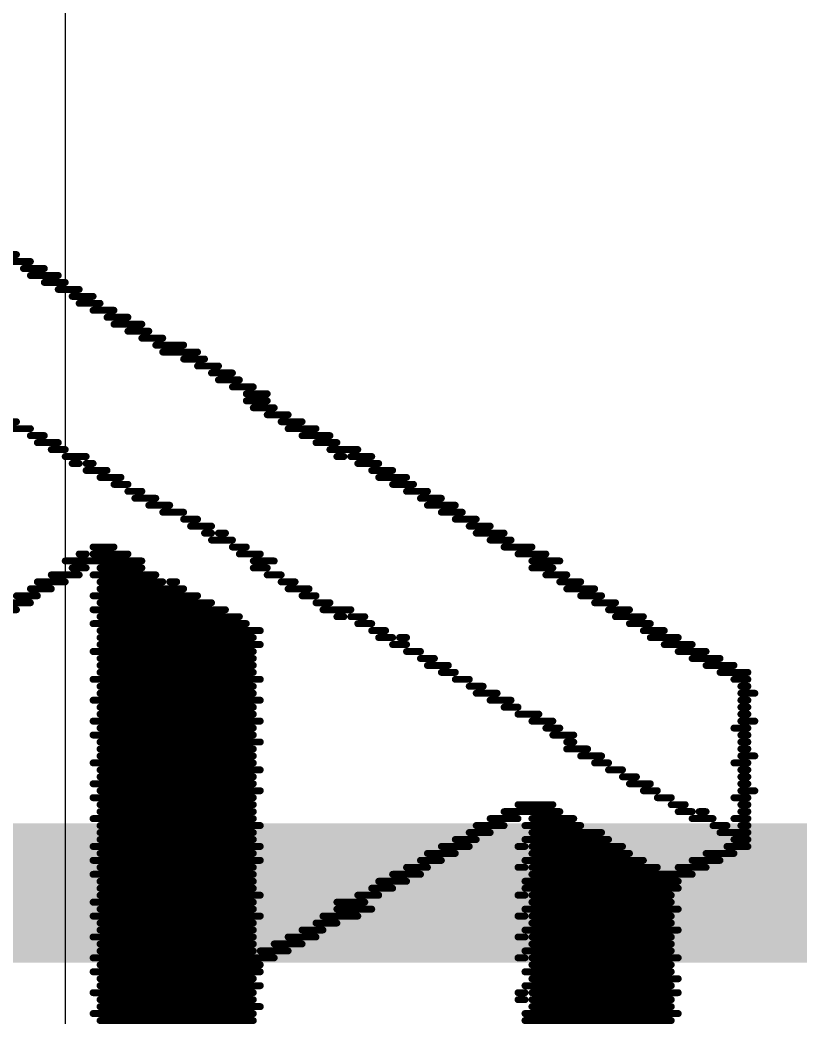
# Model space of a CAD drawing. Header units: millimetres. Extents: x 84.4 to 173.9, y 144 to 177.
# Drawn here: x 143.6 to 147.86, y 160.7 to 166.15 of the extents above; entities that cross this region are included whole.
import ezdxf

# ---------------------------------------------------------------- set-up
doc = ezdxf.new("R2010")
doc.units = ezdxf.units.MM
for name, color, linetype in [('BottomLayer', 5, 'Continuous'), ('BottomOverlay', 54, 'Continuous'), ('TopLayer', 1, 'Continuous')]:
    doc.layers.add(name, color=color, linetype=linetype)

msp = doc.modelspace()

# ---------------------------------------------------------------- linework, layer by layer
at = {"layer": 'BottomLayer'}
msp.add_line((143.843, 167.1113), (143.843, 159.4047), dxfattribs=at)
at = {"layer": 'BottomLayer', "const_width": 0.762}
msp.add_lwpolyline([(137.5946, 161.3784), (150.5232, 161.3784)], dxfattribs=at)
at = {"layer": 'BottomOverlay', "const_width": 0.0381}
for points in [[(143.4239, 164.8709), (143.5763, 164.8709)], [(143.5382, 164.8328), (143.6525, 164.8328)], [(143.6144, 164.7947), (143.7287, 164.7947)], [(143.6525, 164.7566), (143.8049, 164.7566)], [(143.7287, 164.7185), (143.843, 164.7185)], [(143.8049, 164.6804), (143.9192, 164.6804)], [(143.8811, 164.6423), (143.9954, 164.6423)], [(143.9192, 164.6042), (144.0335, 164.6042)], [(143.9954, 164.5661), (144.1097, 164.5661)], [(144.0716, 164.528), (144.1859, 164.528)], [(144.1097, 164.4899), (144.2621, 164.4899)], [(144.1859, 164.4518), (144.3002, 164.4518)], [(144.2621, 164.4137), (144.3764, 164.4137)], [(144.3383, 164.3756), (144.4907, 164.3756)], [(144.3764, 164.3375), (144.5669, 164.3375)], [(144.4907, 164.2994), (144.605, 164.2994)], [(144.5669, 164.2613), (144.6812, 164.2613)], [(144.6431, 164.2232), (144.7574, 164.2232)], [(144.6812, 164.1851), (144.7955, 164.1851)], [(144.7574, 164.147), (144.8717, 164.147)], [(144.8336, 164.1089), (144.9479, 164.1089)], [(144.8336, 164.0708), (144.9479, 164.0708)], [(144.8717, 164.0327), (144.986, 164.0327)], [(144.9479, 163.9946), (145.0622, 163.9946)], [(143.5001, 163.9565), (143.5763, 163.9565)], [(145.0241, 163.9565), (145.1384, 163.9565)], [(143.5382, 163.9184), (143.6525, 163.9184)], [(143.6525, 163.8803), (143.7287, 163.8803)], [(145.0622, 163.9184), (145.2146, 163.9184)], [(145.1384, 163.8803), (145.2908, 163.8803)], [(143.6906, 163.8422), (143.8049, 163.8422)], [(145.2146, 163.8422), (145.3289, 163.8422)], [(143.7668, 163.8041), (143.843, 163.8041)], [(143.843, 163.766), (143.9573, 163.766)], [(145.2908, 163.8041), (145.4432, 163.8041)], [(145.3289, 163.766), (145.367, 163.766)], [(145.4051, 163.766), (145.5194, 163.766)], [(143.8811, 163.7279), (143.9192, 163.7279)], [(143.9573, 163.7279), (143.9954, 163.7279)], [(145.4432, 163.7279), (145.5575, 163.7279)], [(143.9573, 163.6898), (144.0716, 163.6898)], [(145.5194, 163.6898), (145.6337, 163.6898)], [(144.0335, 163.6517), (144.1478, 163.6517)], [(144.1097, 163.6136), (144.1859, 163.6136)], [(145.5575, 163.6517), (145.7099, 163.6517)], [(145.6337, 163.6136), (145.748, 163.6136)], [(144.1859, 163.5755), (144.2621, 163.5755)], [(145.7099, 163.5755), (145.8242, 163.5755)], [(144.224, 163.5374), (144.3383, 163.5374)], [(144.3002, 163.4993), (144.4145, 163.4993)], [(145.7861, 163.5374), (145.9004, 163.5374)], [(145.8242, 163.4993), (145.9766, 163.4993)], [(144.3764, 163.4612), (144.4907, 163.4612)], [(145.9004, 163.4612), (146.0147, 163.4612)], [(144.4907, 163.4231), (144.5669, 163.4231)], [(144.5288, 163.385), (144.6431, 163.385)], [(145.9766, 163.4231), (146.0909, 163.4231)], [(146.0528, 163.385), (146.1671, 163.385)], [(144.605, 163.3469), (144.6431, 163.3469)], [(144.6812, 163.3469), (144.7193, 163.3469)], [(146.0909, 163.3469), (146.2433, 163.3469)], [(144.6431, 163.3088), (144.7574, 163.3088)], [(146.1671, 163.3088), (146.2814, 163.3088)], [(143.9192, 163.2326), (143.9573, 163.2326)], [(143.9954, 163.2707), (144.1097, 163.2707)], [(143.9954, 163.2326), (144.1859, 163.2326)], [(144.7574, 163.2707), (144.8336, 163.2707)], [(144.7955, 163.2326), (144.9098, 163.2326)], [(146.2433, 163.2707), (146.3957, 163.2707)], [(146.3195, 163.2326), (146.4719, 163.2326)], [(143.843, 163.1945), (144.2621, 163.1945)], [(144.8717, 163.1945), (144.986, 163.1945)], [(146.3957, 163.1945), (146.5481, 163.1945)], [(143.7668, 163.1183), (143.9192, 163.1183)], [(143.8811, 163.1564), (143.9573, 163.1564)], [(143.9954, 163.1183), (144.3383, 163.1183)], [(144.0335, 163.1564), (144.2621, 163.1564)], [(144.8717, 163.1564), (144.9479, 163.1564)], [(144.9479, 163.1183), (145.0241, 163.1183)], [(146.3957, 163.1564), (146.51, 163.1564)], [(146.4719, 163.1183), (146.5862, 163.1183)], [(143.6906, 163.0802), (143.843, 163.0802)], [(144.0335, 163.0802), (144.3764, 163.0802)], [(144.4145, 163.0802), (144.4526, 163.0802)], [(145.0241, 163.0802), (145.1003, 163.0802)], [(146.5481, 163.0802), (146.6624, 163.0802)], [(143.5763, 163.004), (143.6906, 163.004)], [(143.6525, 163.0421), (143.7668, 163.0421)], [(143.9954, 163.004), (144.5669, 163.004)], [(144.0335, 163.0421), (144.4907, 163.0421)], [(145.0622, 163.0421), (145.1765, 163.0421)], [(145.1384, 163.004), (145.2146, 163.004)], [(146.5862, 163.0421), (146.7386, 163.0421)], [(146.6624, 163.004), (146.7767, 163.004)], [(143.5001, 162.9659), (143.6525, 162.9659)], [(144.0335, 162.9659), (144.6431, 162.9659)], [(145.2146, 162.9659), (145.2908, 162.9659)], [(146.7386, 162.9659), (146.8529, 162.9659)], [(143.3858, 162.9278), (143.5763, 162.9278)], [(143.9954, 162.9278), (144.7193, 162.9278)], [(145.2527, 162.9278), (145.4051, 162.9278)], [(146.8148, 162.9278), (146.9291, 162.9278)], [(143.9954, 162.8516), (144.8336, 162.8516)], [(144.0335, 162.8897), (144.7955, 162.8897)], [(145.3289, 162.8897), (145.367, 162.8897)], [(145.4051, 162.8897), (145.4813, 162.8897)], [(145.4432, 162.8516), (145.5194, 162.8516)], [(146.8529, 162.8897), (147.0053, 162.8897)], [(146.9291, 162.8516), (147.0434, 162.8516)], [(144.0335, 162.8135), (144.9098, 162.8135)], [(145.5194, 162.8135), (145.5956, 162.8135)], [(147.0053, 162.8135), (147.1196, 162.8135)], [(144.0335, 162.7754), (144.8717, 162.7754)], [(144.0335, 162.7373), (144.9098, 162.7373)], [(145.5575, 162.7754), (145.6337, 162.7754)], [(145.6337, 162.7373), (145.7099, 162.7373)], [(145.6718, 162.7754), (145.7099, 162.7754)], [(147.0434, 162.7754), (147.1958, 162.7754)], [(147.1196, 162.7373), (147.272, 162.7373)], [(143.9954, 162.6992), (144.8717, 162.6992)], [(145.7099, 162.6992), (145.7861, 162.6992)], [(147.1958, 162.6992), (147.3482, 162.6992)], [(144.0335, 162.6611), (144.8717, 162.6611)], [(144.0335, 162.623), (144.8717, 162.623)], [(145.7861, 162.6611), (145.8623, 162.6611)], [(145.8242, 162.623), (145.9385, 162.623)], [(147.272, 162.6611), (147.4244, 162.6611)], [(147.3482, 162.623), (147.5006, 162.623)], [(144.0335, 162.5849), (144.8717, 162.5849)], [(145.9004, 162.5849), (145.9766, 162.5849)], [(147.4244, 162.5849), (147.5768, 162.5849)], [(143.9954, 162.5468), (144.9098, 162.5468)], [(145.9766, 162.5468), (146.0528, 162.5468)], [(147.5006, 162.5468), (147.5768, 162.5468)], [(144.0335, 162.5087), (144.8717, 162.5087)], [(144.0335, 162.4706), (144.8717, 162.4706)], [(146.0528, 162.5087), (146.129, 162.5087)], [(146.0909, 162.4706), (146.2052, 162.4706)], [(147.5387, 162.5087), (147.5768, 162.5087)], [(147.5387, 162.4706), (147.6149, 162.4706)], [(143.9954, 162.4325), (144.9098, 162.4325)], [(146.1671, 162.4325), (146.2814, 162.4325)], [(147.5387, 162.4325), (147.5768, 162.4325)], [(144.0335, 162.3944), (144.8717, 162.3944)], [(144.0335, 162.3563), (144.8717, 162.3563)], [(146.2433, 162.3944), (146.3195, 162.3944)], [(146.3195, 162.3563), (146.4338, 162.3563)], [(147.5387, 162.3944), (147.5768, 162.3944)], [(147.5387, 162.3563), (147.5768, 162.3563)], [(143.9954, 162.3182), (144.9098, 162.3182)], [(146.3957, 162.3182), (146.51, 162.3182)], [(147.5387, 162.3182), (147.6149, 162.3182)], [(143.9954, 162.242), (144.8717, 162.242)], [(144.0335, 162.2801), (144.8717, 162.2801)], [(146.4719, 162.2801), (146.5481, 162.2801)], [(146.51, 162.242), (146.6243, 162.242)], [(147.5006, 162.2801), (147.5768, 162.2801)], [(147.5387, 162.242), (147.5768, 162.242)], [(144.0335, 162.2039), (144.9098, 162.2039)], [(146.5862, 162.2039), (146.6243, 162.2039)], [(147.5387, 162.2039), (147.5768, 162.2039)], [(144.0335, 162.1658), (144.8717, 162.1658)], [(144.0335, 162.1277), (144.8717, 162.1277)], [(146.5862, 162.1658), (146.7005, 162.1658)], [(146.6624, 162.1277), (146.7767, 162.1277)], [(147.5387, 162.1658), (147.5768, 162.1658)], [(147.5387, 162.1277), (147.6149, 162.1277)], [(143.9954, 162.0896), (144.8717, 162.0896)], [(146.7386, 162.0896), (146.8148, 162.0896)], [(147.5006, 162.0896), (147.5768, 162.0896)], [(144.0335, 162.0515), (144.9098, 162.0515)], [(146.8148, 162.0515), (146.891, 162.0515)], [(147.5387, 162.0515), (147.5768, 162.0515)], [(143.9954, 161.9753), (144.8717, 161.9753)], [(144.0335, 162.0134), (144.8717, 162.0134)], [(146.891, 162.0134), (146.9672, 162.0134)], [(146.9291, 161.9753), (147.0434, 161.9753)], [(147.5387, 162.0134), (147.5768, 162.0134)], [(147.5387, 161.9753), (147.5768, 161.9753)], [(144.0335, 161.9372), (144.9098, 161.9372)], [(147.0053, 161.9372), (147.0815, 161.9372)], [(147.5387, 161.9372), (147.6149, 161.9372)], [(143.9954, 161.8991), (144.8717, 161.8991)], [(144.0335, 161.861), (144.8717, 161.861)], [(146.3195, 161.861), (146.51, 161.861)], [(147.0815, 161.8991), (147.1577, 161.8991)], [(147.1577, 161.861), (147.2339, 161.861)], [(147.5006, 161.8991), (147.5768, 161.8991)], [(147.5387, 161.861), (147.5768, 161.861)], [(144.0335, 161.8229), (144.8717, 161.8229)], [(146.2433, 161.8229), (146.5481, 161.8229)], [(147.1958, 161.8229), (147.272, 161.8229)], [(147.3101, 161.8229), (147.3482, 161.8229)], [(147.5387, 161.8229), (147.5768, 161.8229)], [(143.9954, 161.7848), (144.8717, 161.7848)], [(144.0335, 161.7467), (144.9098, 161.7467)], [(146.0909, 161.7467), (146.2433, 161.7467)], [(146.1671, 161.7848), (146.3195, 161.7848)], [(146.3576, 161.7467), (146.6624, 161.7467)], [(146.3957, 161.7848), (146.6243, 161.7848)], [(147.272, 161.7848), (147.3863, 161.7848)], [(147.3863, 161.7467), (147.4625, 161.7467)], [(147.5006, 161.7848), (147.5768, 161.7848)], [(147.5387, 161.7467), (147.5768, 161.7467)], [(144.0335, 161.7086), (144.8717, 161.7086)], [(146.0528, 161.7086), (146.1671, 161.7086)], [(146.3957, 161.7086), (146.7767, 161.7086)], [(147.4244, 161.7086), (147.5768, 161.7086)], [(144.0335, 161.6705), (144.8717, 161.6705)], [(145.9766, 161.6705), (146.0909, 161.6705)], [(146.3576, 161.6705), (146.8148, 161.6705)], [(147.5006, 161.6705), (147.5768, 161.6705)], [(143.9954, 161.6324), (144.9098, 161.6324)], [(144.0335, 161.5943), (144.8717, 161.5943)], [(145.8242, 161.5943), (145.9766, 161.5943)], [(145.9004, 161.6324), (146.0528, 161.6324)], [(146.3195, 161.6324), (146.3576, 161.6324)], [(146.3957, 161.6324), (146.891, 161.6324)], [(146.3957, 161.5943), (146.9291, 161.5943)], [(147.3482, 161.5943), (147.5006, 161.5943)], [(147.4625, 161.6324), (147.5768, 161.6324)], [(143.9954, 161.5562), (144.9098, 161.5562)], [(145.7861, 161.5562), (145.9004, 161.5562)], [(146.3576, 161.5562), (147.0053, 161.5562)], [(147.272, 161.5562), (147.4244, 161.5562)], [(143.9954, 161.48), (144.8717, 161.48)], [(144.0335, 161.5181), (144.8717, 161.5181)], [(145.6337, 161.48), (145.7861, 161.48)], [(145.7099, 161.5181), (145.8242, 161.5181)], [(146.3195, 161.5181), (146.3576, 161.5181)], [(146.3957, 161.5181), (147.0815, 161.5181)], [(146.3957, 161.48), (147.272, 161.48)], [(147.1958, 161.5181), (147.3482, 161.5181)], [(144.0335, 161.4419), (144.8717, 161.4419)], [(145.5575, 161.4419), (145.7099, 161.4419)], [(146.3576, 161.4419), (147.1958, 161.4419)], [(144.0335, 161.4038), (144.8717, 161.4038)], [(144.0335, 161.3657), (144.9098, 161.3657)], [(145.4432, 161.3657), (145.5575, 161.3657)], [(145.5194, 161.4038), (145.6337, 161.4038)], [(146.3195, 161.3657), (146.3576, 161.3657)], [(146.3576, 161.4038), (147.1958, 161.4038)], [(146.3957, 161.3657), (147.1577, 161.3657)], [(143.9954, 161.3276), (144.8717, 161.3276)], [(145.3289, 161.3276), (145.4813, 161.3276)], [(146.3957, 161.3276), (147.1577, 161.3276)], [(144.0335, 161.2895), (144.8717, 161.2895)], [(145.3289, 161.2895), (145.5194, 161.2895)], [(146.3576, 161.2895), (147.1958, 161.2895)], [(143.9954, 161.2514), (144.9098, 161.2514)], [(144.0335, 161.2133), (144.8717, 161.2133)], [(145.2146, 161.2133), (145.3289, 161.2133)], [(145.2527, 161.2514), (145.4432, 161.2514)], [(146.3195, 161.2514), (146.3576, 161.2514)], [(146.3957, 161.2514), (147.1577, 161.2514)], [(146.3957, 161.2133), (147.1577, 161.2133)], [(144.0335, 161.1752), (144.8717, 161.1752)], [(145.1384, 161.1752), (145.2527, 161.1752)], [(146.3576, 161.1752), (147.1958, 161.1752)], [(143.9954, 161.1371), (144.8717, 161.1371)], [(144.0335, 161.099), (144.8717, 161.099)], [(144.986, 161.099), (145.1384, 161.099)], [(145.0622, 161.1371), (145.2146, 161.1371)], [(146.3195, 161.1371), (146.3576, 161.1371)], [(146.3957, 161.1371), (147.1577, 161.1371)], [(146.3957, 161.099), (147.1577, 161.099)], [(144.0335, 161.0609), (144.8717, 161.0609)], [(144.9098, 161.0609), (145.0622, 161.0609)], [(146.3576, 161.0609), (147.1577, 161.0609)], [(143.9954, 161.0228), (144.986, 161.0228)], [(144.0335, 160.9847), (144.9098, 160.9847)], [(146.3195, 161.0228), (146.3576, 161.0228)], [(146.3957, 161.0228), (147.1958, 161.0228)], [(146.3957, 160.9847), (147.1577, 160.9847)], [(143.9954, 160.9466), (144.9098, 160.9466)], [(146.3576, 160.9466), (147.1577, 160.9466)], [(144.0335, 160.9085), (144.8717, 160.9085)], [(146.3957, 160.9085), (147.1958, 160.9085)], [(143.9954, 160.8323), (144.8717, 160.8323)], [(144.0335, 160.8704), (144.9098, 160.8704)], [(146.3195, 160.8323), (146.3576, 160.8323)], [(146.3576, 160.8704), (147.1577, 160.8704)], [(146.3957, 160.8323), (147.1958, 160.8323)], [(144.0335, 160.7942), (144.8717, 160.7942)], [(146.3195, 160.7942), (146.3576, 160.7942)], [(146.3957, 160.7942), (147.1577, 160.7942)], [(143.9954, 160.718), (144.8717, 160.718)], [(144.0335, 160.7561), (144.9098, 160.7561)], [(146.3576, 160.718), (147.1958, 160.718)], [(146.3957, 160.7561), (147.1577, 160.7561)], [(144.0335, 160.6799), (144.8717, 160.6799)], [(146.3576, 160.6799), (147.1577, 160.6799)]]:
    msp.add_lwpolyline(points, dxfattribs=at)
at = {"layer": 'BottomOverlay', "const_width": 0.0191}
for points in [[(143.5668, 164.8709, 1), (143.5858, 164.8709, 1)], [(143.643, 164.8328, 1), (143.662, 164.8328, 1)], [(143.6049, 164.7947, 1), (143.6239, 164.7947, 1)], [(143.643, 164.7566, 1), (143.662, 164.7566, 1)], [(143.7192, 164.7947, 1), (143.7382, 164.7947, 1)], [(143.7954, 164.7566, 1), (143.8144, 164.7566, 1)], [(143.7192, 164.7185, 1), (143.7382, 164.7185, 1)], [(143.8335, 164.7185, 1), (143.8525, 164.7185, 1)], [(143.7954, 164.6804, 1), (143.8144, 164.6804, 1)], [(143.8716, 164.6423, 1), (143.8906, 164.6423, 1)], [(143.9097, 164.6804, 1), (143.9287, 164.6804, 1)], [(143.9859, 164.6423, 1), (144.0049, 164.6423, 1)], [(143.9097, 164.6042, 1), (143.9287, 164.6042, 1)], [(144.024, 164.6042, 1), (144.043, 164.6042, 1)], [(143.9859, 164.5661, 1), (144.0049, 164.5661, 1)], [(144.0621, 164.528, 1), (144.0811, 164.528, 1)], [(144.1002, 164.5661, 1), (144.1192, 164.5661, 1)], [(144.1764, 164.528, 1), (144.1954, 164.528, 1)], [(144.1002, 164.4899, 1), (144.1192, 164.4899, 1)], [(144.2526, 164.4899, 1), (144.2716, 164.4899, 1)], [(144.1764, 164.4518, 1), (144.1954, 164.4518, 1)], [(144.2907, 164.4518, 1), (144.3097, 164.4518, 1)], [(144.2526, 164.4137, 1), (144.2716, 164.4137, 1)], [(144.3288, 164.3756, 1), (144.3478, 164.3756, 1)], [(144.3669, 164.4137, 1), (144.3859, 164.4137, 1)], [(144.4812, 164.3756, 1), (144.5002, 164.3756, 1)], [(144.3669, 164.3375, 1), (144.3859, 164.3375, 1)], [(144.5574, 164.3375, 1), (144.5764, 164.3375, 1)], [(144.4812, 164.2994, 1), (144.5002, 164.2994, 1)], [(144.5574, 164.2613, 1), (144.5764, 164.2613, 1)], [(144.5955, 164.2994, 1), (144.6145, 164.2994, 1)], [(144.6717, 164.2613, 1), (144.6907, 164.2613, 1)], [(144.6336, 164.2232, 1), (144.6526, 164.2232, 1)], [(144.7479, 164.2232, 1), (144.7669, 164.2232, 1)], [(144.6717, 164.1851, 1), (144.6907, 164.1851, 1)], [(144.7479, 164.147, 1), (144.7669, 164.147, 1)], [(144.786, 164.1851, 1), (144.805, 164.1851, 1)], [(144.8622, 164.147, 1), (144.8812, 164.147, 1)], [(144.8241, 164.1089, 1), (144.8431, 164.1089, 1)], [(144.9384, 164.1089, 1), (144.9574, 164.1089, 1)], [(144.8241, 164.0708, 1), (144.8431, 164.0708, 1)], [(144.9384, 164.0708, 1), (144.9574, 164.0708, 1)], [(144.8622, 164.0327, 1), (144.8812, 164.0327, 1)], [(144.9384, 163.9946, 1), (144.9574, 163.9946, 1)], [(144.9765, 164.0327, 1), (144.9955, 164.0327, 1)], [(145.0527, 163.9946, 1), (145.0717, 163.9946, 1)], [(143.5668, 163.9565, 1), (143.5858, 163.9565, 1)], [(145.0146, 163.9565, 1), (145.0336, 163.9565, 1)], [(145.1289, 163.9565, 1), (145.1479, 163.9565, 1)], [(143.643, 163.9184, 1), (143.662, 163.9184, 1)], [(143.643, 163.8803, 1), (143.662, 163.8803, 1)], [(143.7192, 163.8803, 1), (143.7382, 163.8803, 1)], [(145.0527, 163.9184, 1), (145.0717, 163.9184, 1)], [(145.1289, 163.8803, 1), (145.1479, 163.8803, 1)], [(145.2051, 163.9184, 1), (145.2241, 163.9184, 1)], [(145.2813, 163.8803, 1), (145.3003, 163.8803, 1)], [(143.6811, 163.8422, 1), (143.7001, 163.8422, 1)], [(143.7954, 163.8422, 1), (143.8144, 163.8422, 1)], [(145.2051, 163.8422, 1), (145.2241, 163.8422, 1)], [(145.3194, 163.8422, 1), (145.3384, 163.8422, 1)], [(143.7573, 163.8041, 1), (143.7763, 163.8041, 1)], [(143.8335, 163.8041, 1), (143.8525, 163.8041, 1)], [(143.8335, 163.766, 1), (143.8525, 163.766, 1)], [(143.9478, 163.766, 1), (143.9668, 163.766, 1)], [(145.2813, 163.8041, 1), (145.3003, 163.8041, 1)], [(145.3194, 163.766, 1), (145.3384, 163.766, 1)], [(145.3575, 163.766, 1), (145.3765, 163.766, 1)], [(145.3956, 163.766, 1), (145.4146, 163.766, 1)], [(145.4337, 163.8041, 1), (145.4527, 163.8041, 1)], [(145.5099, 163.766, 1), (145.5289, 163.766, 1)], [(143.8716, 163.7279, 1), (143.8906, 163.7279, 1)], [(143.9097, 163.7279, 1), (143.9287, 163.7279, 1)], [(143.9478, 163.7279, 1), (143.9668, 163.7279, 1)], [(143.9859, 163.7279, 1), (144.0049, 163.7279, 1)], [(145.4337, 163.7279, 1), (145.4527, 163.7279, 1)], [(145.548, 163.7279, 1), (145.567, 163.7279, 1)], [(143.9478, 163.6898, 1), (143.9668, 163.6898, 1)], [(144.0621, 163.6898, 1), (144.0811, 163.6898, 1)], [(145.5099, 163.6898, 1), (145.5289, 163.6898, 1)], [(145.6242, 163.6898, 1), (145.6432, 163.6898, 1)], [(144.024, 163.6517, 1), (144.043, 163.6517, 1)], [(144.1002, 163.6136, 1), (144.1192, 163.6136, 1)], [(144.1383, 163.6517, 1), (144.1573, 163.6517, 1)], [(144.1764, 163.6136, 1), (144.1954, 163.6136, 1)], [(145.548, 163.6517, 1), (145.567, 163.6517, 1)], [(145.6242, 163.6136, 1), (145.6432, 163.6136, 1)], [(145.7004, 163.6517, 1), (145.7194, 163.6517, 1)], [(145.7385, 163.6136, 1), (145.7575, 163.6136, 1)], [(144.1764, 163.5755, 1), (144.1954, 163.5755, 1)], [(144.2526, 163.5755, 1), (144.2716, 163.5755, 1)], [(145.7004, 163.5755, 1), (145.7194, 163.5755, 1)], [(145.8147, 163.5755, 1), (145.8337, 163.5755, 1)], [(144.2145, 163.5374, 1), (144.2335, 163.5374, 1)], [(144.2907, 163.4993, 1), (144.3097, 163.4993, 1)], [(144.3288, 163.5374, 1), (144.3478, 163.5374, 1)], [(144.405, 163.4993, 1), (144.424, 163.4993, 1)], [(145.7766, 163.5374, 1), (145.7956, 163.5374, 1)], [(145.8147, 163.4993, 1), (145.8337, 163.4993, 1)], [(145.8909, 163.5374, 1), (145.9099, 163.5374, 1)], [(145.9671, 163.4993, 1), (145.9861, 163.4993, 1)], [(144.3669, 163.4612, 1), (144.3859, 163.4612, 1)], [(144.4812, 163.4612, 1), (144.5002, 163.4612, 1)], [(145.8909, 163.4612, 1), (145.9099, 163.4612, 1)], [(146.0052, 163.4612, 1), (146.0242, 163.4612, 1)], [(144.4812, 163.4231, 1), (144.5002, 163.4231, 1)], [(144.5193, 163.385, 1), (144.5383, 163.385, 1)], [(144.5574, 163.4231, 1), (144.5764, 163.4231, 1)], [(144.6336, 163.385, 1), (144.6526, 163.385, 1)], [(145.9671, 163.4231, 1), (145.9861, 163.4231, 1)], [(146.0433, 163.385, 1), (146.0623, 163.385, 1)], [(146.0814, 163.4231, 1), (146.1004, 163.4231, 1)], [(146.1576, 163.385, 1), (146.1766, 163.385, 1)], [(144.5955, 163.3469, 1), (144.6145, 163.3469, 1)], [(144.6336, 163.3469, 1), (144.6526, 163.3469, 1)], [(144.6717, 163.3469, 1), (144.6907, 163.3469, 1)], [(144.7098, 163.3469, 1), (144.7288, 163.3469, 1)], [(146.0814, 163.3469, 1), (146.1004, 163.3469, 1)], [(146.2338, 163.3469, 1), (146.2528, 163.3469, 1)], [(144.6336, 163.3088, 1), (144.6526, 163.3088, 1)], [(144.7479, 163.3088, 1), (144.7669, 163.3088, 1)], [(146.1576, 163.3088, 1), (146.1766, 163.3088, 1)], [(146.2719, 163.3088, 1), (146.2909, 163.3088, 1)], [(143.9097, 163.2326, 1), (143.9287, 163.2326, 1)], [(143.9478, 163.2326, 1), (143.9668, 163.2326, 1)], [(143.9859, 163.2707, 1), (144.0049, 163.2707, 1)], [(143.9859, 163.2326, 1), (144.0049, 163.2326, 1)], [(144.1002, 163.2707, 1), (144.1192, 163.2707, 1)], [(144.1764, 163.2326, 1), (144.1954, 163.2326, 1)], [(144.7479, 163.2707, 1), (144.7669, 163.2707, 1)], [(144.786, 163.2326, 1), (144.805, 163.2326, 1)], [(144.8241, 163.2707, 1), (144.8431, 163.2707, 1)], [(144.9003, 163.2326, 1), (144.9193, 163.2326, 1)], [(146.2338, 163.2707, 1), (146.2528, 163.2707, 1)], [(146.31, 163.2326, 1), (146.329, 163.2326, 1)], [(146.3862, 163.2707, 1), (146.4052, 163.2707, 1)], [(146.4624, 163.2326, 1), (146.4814, 163.2326, 1)], [(143.8335, 163.1945, 1), (143.8525, 163.1945, 1)], [(144.2526, 163.1945, 1), (144.2716, 163.1945, 1)], [(144.8622, 163.1945, 1), (144.8812, 163.1945, 1)], [(144.9765, 163.1945, 1), (144.9955, 163.1945, 1)], [(146.3862, 163.1945, 1), (146.4052, 163.1945, 1)], [(146.5386, 163.1945, 1), (146.5576, 163.1945, 1)], [(143.7573, 163.1183, 1), (143.7763, 163.1183, 1)], [(143.8716, 163.1564, 1), (143.8906, 163.1564, 1)], [(143.9097, 163.1183, 1), (143.9287, 163.1183, 1)], [(143.9478, 163.1564, 1), (143.9668, 163.1564, 1)], [(143.9859, 163.1183, 1), (144.0049, 163.1183, 1)], [(144.024, 163.1564, 1), (144.043, 163.1564, 1)], [(144.2526, 163.1564, 1), (144.2716, 163.1564, 1)], [(144.3288, 163.1183, 1), (144.3478, 163.1183, 1)], [(144.8622, 163.1564, 1), (144.8812, 163.1564, 1)], [(144.9384, 163.1564, 1), (144.9574, 163.1564, 1)], [(144.9384, 163.1183, 1), (144.9574, 163.1183, 1)], [(145.0146, 163.1183, 1), (145.0336, 163.1183, 1)], [(146.3862, 163.1564, 1), (146.4052, 163.1564, 1)], [(146.4624, 163.1183, 1), (146.4814, 163.1183, 1)], [(146.5005, 163.1564, 1), (146.5195, 163.1564, 1)], [(146.5767, 163.1183, 1), (146.5957, 163.1183, 1)], [(143.6811, 163.0802, 1), (143.7001, 163.0802, 1)], [(143.8335, 163.0802, 1), (143.8525, 163.0802, 1)], [(144.024, 163.0802, 1), (144.043, 163.0802, 1)], [(144.3669, 163.0802, 1), (144.3859, 163.0802, 1)], [(144.405, 163.0802, 1), (144.424, 163.0802, 1)], [(144.4431, 163.0802, 1), (144.4621, 163.0802, 1)], [(145.0146, 163.0802, 1), (145.0336, 163.0802, 1)], [(145.0908, 163.0802, 1), (145.1098, 163.0802, 1)], [(146.5386, 163.0802, 1), (146.5576, 163.0802, 1)], [(146.6529, 163.0802, 1), (146.6719, 163.0802, 1)], [(143.5668, 163.004, 1), (143.5858, 163.004, 1)], [(143.643, 163.0421, 1), (143.662, 163.0421, 1)], [(143.6811, 163.004, 1), (143.7001, 163.004, 1)], [(143.7573, 163.0421, 1), (143.7763, 163.0421, 1)], [(143.9859, 163.004, 1), (144.0049, 163.004, 1)], [(144.024, 163.0421, 1), (144.043, 163.0421, 1)], [(144.4812, 163.0421, 1), (144.5002, 163.0421, 1)], [(144.5574, 163.004, 1), (144.5764, 163.004, 1)], [(145.0527, 163.0421, 1), (145.0717, 163.0421, 1)], [(145.1289, 163.004, 1), (145.1479, 163.004, 1)], [(145.167, 163.0421, 1), (145.186, 163.0421, 1)], [(145.2051, 163.004, 1), (145.2241, 163.004, 1)], [(146.5767, 163.0421, 1), (146.5957, 163.0421, 1)], [(146.6529, 163.004, 1), (146.6719, 163.004, 1)], [(146.7291, 163.0421, 1), (146.7481, 163.0421, 1)], [(146.7672, 163.004, 1), (146.7862, 163.004, 1)], [(143.643, 162.9659, 1), (143.662, 162.9659, 1)], [(144.024, 162.9659, 1), (144.043, 162.9659, 1)], [(144.6336, 162.9659, 1), (144.6526, 162.9659, 1)], [(145.2051, 162.9659, 1), (145.2241, 162.9659, 1)], [(145.2813, 162.9659, 1), (145.3003, 162.9659, 1)], [(146.7291, 162.9659, 1), (146.7481, 162.9659, 1)], [(146.8434, 162.9659, 1), (146.8624, 162.9659, 1)], [(143.5668, 162.9278, 1), (143.5858, 162.9278, 1)], [(143.9859, 162.9278, 1), (144.0049, 162.9278, 1)], [(144.7098, 162.9278, 1), (144.7288, 162.9278, 1)], [(145.2432, 162.9278, 1), (145.2622, 162.9278, 1)], [(145.3956, 162.9278, 1), (145.4146, 162.9278, 1)], [(146.8053, 162.9278, 1), (146.8243, 162.9278, 1)], [(146.9196, 162.9278, 1), (146.9386, 162.9278, 1)], [(143.9859, 162.8516, 1), (144.0049, 162.8516, 1)], [(144.024, 162.8897, 1), (144.043, 162.8897, 1)], [(144.786, 162.8897, 1), (144.805, 162.8897, 1)], [(144.8241, 162.8516, 1), (144.8431, 162.8516, 1)], [(145.3194, 162.8897, 1), (145.3384, 162.8897, 1)], [(145.3575, 162.8897, 1), (145.3765, 162.8897, 1)], [(145.3956, 162.8897, 1), (145.4146, 162.8897, 1)], [(145.4337, 162.8516, 1), (145.4527, 162.8516, 1)], [(145.4718, 162.8897, 1), (145.4908, 162.8897, 1)], [(145.5099, 162.8516, 1), (145.5289, 162.8516, 1)], [(146.8434, 162.8897, 1), (146.8624, 162.8897, 1)], [(146.9196, 162.8516, 1), (146.9386, 162.8516, 1)], [(146.9958, 162.8897, 1), (147.0148, 162.8897, 1)], [(147.0339, 162.8516, 1), (147.0529, 162.8516, 1)], [(144.024, 162.8135, 1), (144.043, 162.8135, 1)], [(144.9003, 162.8135, 1), (144.9193, 162.8135, 1)], [(145.5099, 162.8135, 1), (145.5289, 162.8135, 1)], [(145.5861, 162.8135, 1), (145.6051, 162.8135, 1)], [(146.9958, 162.8135, 1), (147.0148, 162.8135, 1)], [(147.1101, 162.8135, 1), (147.1291, 162.8135, 1)], [(144.024, 162.7754, 1), (144.043, 162.7754, 1)], [(144.024, 162.7373, 1), (144.043, 162.7373, 1)], [(144.8622, 162.7754, 1), (144.8812, 162.7754, 1)], [(144.9003, 162.7373, 1), (144.9193, 162.7373, 1)], [(145.548, 162.7754, 1), (145.567, 162.7754, 1)], [(145.6242, 162.7754, 1), (145.6432, 162.7754, 1)], [(145.6242, 162.7373, 1), (145.6432, 162.7373, 1)], [(145.6623, 162.7754, 1), (145.6813, 162.7754, 1)], [(145.7004, 162.7754, 1), (145.7194, 162.7754, 1)], [(145.7004, 162.7373, 1), (145.7194, 162.7373, 1)], [(147.0339, 162.7754, 1), (147.0529, 162.7754, 1)], [(147.1101, 162.7373, 1), (147.1291, 162.7373, 1)], [(147.1863, 162.7754, 1), (147.2053, 162.7754, 1)], [(147.2625, 162.7373, 1), (147.2815, 162.7373, 1)], [(143.9859, 162.6992, 1), (144.0049, 162.6992, 1)], [(144.8622, 162.6992, 1), (144.8812, 162.6992, 1)], [(145.7004, 162.6992, 1), (145.7194, 162.6992, 1)], [(145.7766, 162.6992, 1), (145.7956, 162.6992, 1)], [(147.1863, 162.6992, 1), (147.2053, 162.6992, 1)], [(147.3387, 162.6992, 1), (147.3577, 162.6992, 1)], [(144.024, 162.6611, 1), (144.043, 162.6611, 1)], [(144.024, 162.623, 1), (144.043, 162.623, 1)], [(144.8622, 162.6611, 1), (144.8812, 162.6611, 1)], [(144.8622, 162.623, 1), (144.8812, 162.623, 1)], [(145.7766, 162.6611, 1), (145.7956, 162.6611, 1)], [(145.8147, 162.623, 1), (145.8337, 162.623, 1)], [(145.8528, 162.6611, 1), (145.8718, 162.6611, 1)], [(145.929, 162.623, 1), (145.948, 162.623, 1)], [(147.2625, 162.6611, 1), (147.2815, 162.6611, 1)], [(147.3387, 162.623, 1), (147.3577, 162.623, 1)], [(147.4149, 162.6611, 1), (147.4339, 162.6611, 1)], [(147.4911, 162.623, 1), (147.5101, 162.623, 1)], [(144.024, 162.5849, 1), (144.043, 162.5849, 1)], [(144.8622, 162.5849, 1), (144.8812, 162.5849, 1)], [(145.8909, 162.5849, 1), (145.9099, 162.5849, 1)], [(145.9671, 162.5849, 1), (145.9861, 162.5849, 1)], [(147.4149, 162.5849, 1), (147.4339, 162.5849, 1)], [(147.5673, 162.5849, 1), (147.5863, 162.5849, 1)], [(143.9859, 162.5468, 1), (144.0049, 162.5468, 1)], [(144.9003, 162.5468, 1), (144.9193, 162.5468, 1)], [(145.9671, 162.5468, 1), (145.9861, 162.5468, 1)], [(146.0433, 162.5468, 1), (146.0623, 162.5468, 1)], [(147.4911, 162.5468, 1), (147.5101, 162.5468, 1)], [(147.5673, 162.5468, 1), (147.5863, 162.5468, 1)], [(144.024, 162.5087, 1), (144.043, 162.5087, 1)], [(144.024, 162.4706, 1), (144.043, 162.4706, 1)], [(144.8622, 162.5087, 1), (144.8812, 162.5087, 1)], [(144.8622, 162.4706, 1), (144.8812, 162.4706, 1)], [(146.0433, 162.5087, 1), (146.0623, 162.5087, 1)], [(146.0814, 162.4706, 1), (146.1004, 162.4706, 1)], [(146.1195, 162.5087, 1), (146.1385, 162.5087, 1)], [(146.1957, 162.4706, 1), (146.2147, 162.4706, 1)], [(147.5292, 162.5087, 1), (147.5482, 162.5087, 1)], [(147.5292, 162.4706, 1), (147.5482, 162.4706, 1)], [(147.5673, 162.5087, 1), (147.5863, 162.5087, 1)], [(147.6054, 162.4706, 1), (147.6244, 162.4706, 1)], [(143.9859, 162.4325, 1), (144.0049, 162.4325, 1)], [(144.9003, 162.4325, 1), (144.9193, 162.4325, 1)], [(146.1576, 162.4325, 1), (146.1766, 162.4325, 1)], [(146.2719, 162.4325, 1), (146.2909, 162.4325, 1)], [(147.5292, 162.4325, 1), (147.5482, 162.4325, 1)], [(147.5673, 162.4325, 1), (147.5863, 162.4325, 1)], [(144.024, 162.3944, 1), (144.043, 162.3944, 1)], [(144.024, 162.3563, 1), (144.043, 162.3563, 1)], [(144.8622, 162.3944, 1), (144.8812, 162.3944, 1)], [(144.8622, 162.3563, 1), (144.8812, 162.3563, 1)], [(146.2338, 162.3944, 1), (146.2528, 162.3944, 1)], [(146.31, 162.3944, 1), (146.329, 162.3944, 1)], [(146.31, 162.3563, 1), (146.329, 162.3563, 1)], [(146.4243, 162.3563, 1), (146.4433, 162.3563, 1)], [(147.5292, 162.3944, 1), (147.5482, 162.3944, 1)], [(147.5292, 162.3563, 1), (147.5482, 162.3563, 1)], [(147.5673, 162.3944, 1), (147.5863, 162.3944, 1)], [(147.5673, 162.3563, 1), (147.5863, 162.3563, 1)], [(143.9859, 162.3182, 1), (144.0049, 162.3182, 1)], [(144.9003, 162.3182, 1), (144.9193, 162.3182, 1)], [(146.3862, 162.3182, 1), (146.4052, 162.3182, 1)], [(146.5005, 162.3182, 1), (146.5195, 162.3182, 1)], [(147.5292, 162.3182, 1), (147.5482, 162.3182, 1)], [(147.6054, 162.3182, 1), (147.6244, 162.3182, 1)], [(143.9859, 162.242, 1), (144.0049, 162.242, 1)], [(144.024, 162.2801, 1), (144.043, 162.2801, 1)], [(144.8622, 162.2801, 1), (144.8812, 162.2801, 1)], [(144.8622, 162.242, 1), (144.8812, 162.242, 1)], [(146.4624, 162.2801, 1), (146.4814, 162.2801, 1)], [(146.5005, 162.242, 1), (146.5195, 162.242, 1)], [(146.5386, 162.2801, 1), (146.5576, 162.2801, 1)], [(146.6148, 162.242, 1), (146.6338, 162.242, 1)], [(147.4911, 162.2801, 1), (147.5101, 162.2801, 1)], [(147.5292, 162.242, 1), (147.5482, 162.242, 1)], [(147.5673, 162.2801, 1), (147.5863, 162.2801, 1)], [(147.5673, 162.242, 1), (147.5863, 162.242, 1)], [(144.024, 162.2039, 1), (144.043, 162.2039, 1)], [(144.9003, 162.2039, 1), (144.9193, 162.2039, 1)], [(146.5767, 162.2039, 1), (146.5957, 162.2039, 1)], [(146.6148, 162.2039, 1), (146.6338, 162.2039, 1)], [(147.5292, 162.2039, 1), (147.5482, 162.2039, 1)], [(147.5673, 162.2039, 1), (147.5863, 162.2039, 1)], [(144.024, 162.1658, 1), (144.043, 162.1658, 1)], [(144.024, 162.1277, 1), (144.043, 162.1277, 1)], [(144.8622, 162.1658, 1), (144.8812, 162.1658, 1)], [(144.8622, 162.1277, 1), (144.8812, 162.1277, 1)], [(146.5767, 162.1658, 1), (146.5957, 162.1658, 1)], [(146.6529, 162.1277, 1), (146.6719, 162.1277, 1)], [(146.691, 162.1658, 1), (146.71, 162.1658, 1)], [(146.7672, 162.1277, 1), (146.7862, 162.1277, 1)], [(147.5292, 162.1658, 1), (147.5482, 162.1658, 1)], [(147.5292, 162.1277, 1), (147.5482, 162.1277, 1)], [(147.5673, 162.1658, 1), (147.5863, 162.1658, 1)], [(147.6054, 162.1277, 1), (147.6244, 162.1277, 1)], [(143.9859, 162.0896, 1), (144.0049, 162.0896, 1)], [(144.8622, 162.0896, 1), (144.8812, 162.0896, 1)], [(146.7291, 162.0896, 1), (146.7481, 162.0896, 1)], [(146.8053, 162.0896, 1), (146.8243, 162.0896, 1)], [(147.4911, 162.0896, 1), (147.5101, 162.0896, 1)], [(147.5673, 162.0896, 1), (147.5863, 162.0896, 1)], [(144.024, 162.0515, 1), (144.043, 162.0515, 1)], [(144.9003, 162.0515, 1), (144.9193, 162.0515, 1)], [(146.8053, 162.0515, 1), (146.8243, 162.0515, 1)], [(146.8815, 162.0515, 1), (146.9005, 162.0515, 1)], [(147.5292, 162.0515, 1), (147.5482, 162.0515, 1)], [(147.5673, 162.0515, 1), (147.5863, 162.0515, 1)], [(143.9859, 161.9753, 1), (144.0049, 161.9753, 1)], [(144.024, 162.0134, 1), (144.043, 162.0134, 1)], [(144.8622, 162.0134, 1), (144.8812, 162.0134, 1)], [(144.8622, 161.9753, 1), (144.8812, 161.9753, 1)], [(146.8815, 162.0134, 1), (146.9005, 162.0134, 1)], [(146.9196, 161.9753, 1), (146.9386, 161.9753, 1)], [(146.9577, 162.0134, 1), (146.9767, 162.0134, 1)], [(147.0339, 161.9753, 1), (147.0529, 161.9753, 1)], [(147.5292, 162.0134, 1), (147.5482, 162.0134, 1)], [(147.5292, 161.9753, 1), (147.5482, 161.9753, 1)], [(147.5673, 162.0134, 1), (147.5863, 162.0134, 1)], [(147.5673, 161.9753, 1), (147.5863, 161.9753, 1)], [(144.024, 161.9372, 1), (144.043, 161.9372, 1)], [(144.9003, 161.9372, 1), (144.9193, 161.9372, 1)], [(146.9958, 161.9372, 1), (147.0148, 161.9372, 1)], [(147.072, 161.9372, 1), (147.091, 161.9372, 1)], [(147.5292, 161.9372, 1), (147.5482, 161.9372, 1)], [(147.6054, 161.9372, 1), (147.6244, 161.9372, 1)], [(143.9859, 161.8991, 1), (144.0049, 161.8991, 1)], [(144.024, 161.861, 1), (144.043, 161.861, 1)], [(144.8622, 161.8991, 1), (144.8812, 161.8991, 1)], [(144.8622, 161.861, 1), (144.8812, 161.861, 1)], [(146.31, 161.861, 1), (146.329, 161.861, 1)], [(146.5005, 161.861, 1), (146.5195, 161.861, 1)], [(147.072, 161.8991, 1), (147.091, 161.8991, 1)], [(147.1482, 161.8991, 1), (147.1672, 161.8991, 1)], [(147.1482, 161.861, 1), (147.1672, 161.861, 1)], [(147.2244, 161.861, 1), (147.2434, 161.861, 1)], [(147.4911, 161.8991, 1), (147.5101, 161.8991, 1)], [(147.5292, 161.861, 1), (147.5482, 161.861, 1)], [(147.5673, 161.8991, 1), (147.5863, 161.8991, 1)], [(147.5673, 161.861, 1), (147.5863, 161.861, 1)], [(144.024, 161.8229, 1), (144.043, 161.8229, 1)], [(144.8622, 161.8229, 1), (144.8812, 161.8229, 1)], [(146.2338, 161.8229, 1), (146.2528, 161.8229, 1)], [(146.5386, 161.8229, 1), (146.5576, 161.8229, 1)], [(147.1863, 161.8229, 1), (147.2053, 161.8229, 1)], [(147.2625, 161.8229, 1), (147.2815, 161.8229, 1)], [(147.3006, 161.8229, 1), (147.3196, 161.8229, 1)], [(147.3387, 161.8229, 1), (147.3577, 161.8229, 1)], [(147.5292, 161.8229, 1), (147.5482, 161.8229, 1)], [(147.5673, 161.8229, 1), (147.5863, 161.8229, 1)], [(143.9859, 161.7848, 1), (144.0049, 161.7848, 1)], [(144.024, 161.7467, 1), (144.043, 161.7467, 1)], [(144.8622, 161.7848, 1), (144.8812, 161.7848, 1)], [(144.9003, 161.7467, 1), (144.9193, 161.7467, 1)], [(146.0814, 161.7467, 1), (146.1004, 161.7467, 1)], [(146.1576, 161.7848, 1), (146.1766, 161.7848, 1)], [(146.2338, 161.7467, 1), (146.2528, 161.7467, 1)], [(146.31, 161.7848, 1), (146.329, 161.7848, 1)], [(146.3481, 161.7467, 1), (146.3671, 161.7467, 1)], [(146.3862, 161.7848, 1), (146.4052, 161.7848, 1)], [(146.6148, 161.7848, 1), (146.6338, 161.7848, 1)], [(146.6529, 161.7467, 1), (146.6719, 161.7467, 1)], [(147.2625, 161.7848, 1), (147.2815, 161.7848, 1)], [(147.3768, 161.7848, 1), (147.3958, 161.7848, 1)], [(147.3768, 161.7467, 1), (147.3958, 161.7467, 1)], [(147.453, 161.7467, 1), (147.472, 161.7467, 1)], [(147.4911, 161.7848, 1), (147.5101, 161.7848, 1)], [(147.5292, 161.7467, 1), (147.5482, 161.7467, 1)], [(147.5673, 161.7848, 1), (147.5863, 161.7848, 1)], [(147.5673, 161.7467, 1), (147.5863, 161.7467, 1)], [(144.024, 161.7086, 1), (144.043, 161.7086, 1)], [(144.8622, 161.7086, 1), (144.8812, 161.7086, 1)], [(146.0433, 161.7086, 1), (146.0623, 161.7086, 1)], [(146.1576, 161.7086, 1), (146.1766, 161.7086, 1)], [(146.3862, 161.7086, 1), (146.4052, 161.7086, 1)], [(146.7672, 161.7086, 1), (146.7862, 161.7086, 1)], [(147.4149, 161.7086, 1), (147.4339, 161.7086, 1)], [(147.5673, 161.7086, 1), (147.5863, 161.7086, 1)], [(144.024, 161.6705, 1), (144.043, 161.6705, 1)], [(144.8622, 161.6705, 1), (144.8812, 161.6705, 1)], [(145.9671, 161.6705, 1), (145.9861, 161.6705, 1)], [(146.0814, 161.6705, 1), (146.1004, 161.6705, 1)], [(146.3481, 161.6705, 1), (146.3671, 161.6705, 1)], [(146.8053, 161.6705, 1), (146.8243, 161.6705, 1)], [(147.4911, 161.6705, 1), (147.5101, 161.6705, 1)], [(147.5673, 161.6705, 1), (147.5863, 161.6705, 1)], [(143.9859, 161.6324, 1), (144.0049, 161.6324, 1)], [(144.024, 161.5943, 1), (144.043, 161.5943, 1)], [(144.8622, 161.5943, 1), (144.8812, 161.5943, 1)], [(144.9003, 161.6324, 1), (144.9193, 161.6324, 1)], [(145.8147, 161.5943, 1), (145.8337, 161.5943, 1)], [(145.8909, 161.6324, 1), (145.9099, 161.6324, 1)], [(145.9671, 161.5943, 1), (145.9861, 161.5943, 1)], [(146.0433, 161.6324, 1), (146.0623, 161.6324, 1)], [(146.31, 161.6324, 1), (146.329, 161.6324, 1)], [(146.3481, 161.6324, 1), (146.3671, 161.6324, 1)], [(146.3862, 161.6324, 1), (146.4052, 161.6324, 1)], [(146.3862, 161.5943, 1), (146.4052, 161.5943, 1)], [(146.8815, 161.6324, 1), (146.9005, 161.6324, 1)], [(146.9196, 161.5943, 1), (146.9386, 161.5943, 1)], [(147.3387, 161.5943, 1), (147.3577, 161.5943, 1)], [(147.453, 161.6324, 1), (147.472, 161.6324, 1)], [(147.4911, 161.5943, 1), (147.5101, 161.5943, 1)], [(147.5673, 161.6324, 1), (147.5863, 161.6324, 1)], [(143.9859, 161.5562, 1), (144.0049, 161.5562, 1)], [(144.9003, 161.5562, 1), (144.9193, 161.5562, 1)], [(145.7766, 161.5562, 1), (145.7956, 161.5562, 1)], [(145.8909, 161.5562, 1), (145.9099, 161.5562, 1)], [(146.3481, 161.5562, 1), (146.3671, 161.5562, 1)], [(146.9958, 161.5562, 1), (147.0148, 161.5562, 1)], [(147.2625, 161.5562, 1), (147.2815, 161.5562, 1)], [(147.4149, 161.5562, 1), (147.4339, 161.5562, 1)], [(143.9859, 161.48, 1), (144.0049, 161.48, 1)], [(144.024, 161.5181, 1), (144.043, 161.5181, 1)], [(144.8622, 161.5181, 1), (144.8812, 161.5181, 1)], [(144.8622, 161.48, 1), (144.8812, 161.48, 1)], [(145.6242, 161.48, 1), (145.6432, 161.48, 1)], [(145.7004, 161.5181, 1), (145.7194, 161.5181, 1)], [(145.7766, 161.48, 1), (145.7956, 161.48, 1)], [(145.8147, 161.5181, 1), (145.8337, 161.5181, 1)], [(146.31, 161.5181, 1), (146.329, 161.5181, 1)], [(146.3481, 161.5181, 1), (146.3671, 161.5181, 1)], [(146.3862, 161.5181, 1), (146.4052, 161.5181, 1)], [(146.3862, 161.48, 1), (146.4052, 161.48, 1)], [(147.072, 161.5181, 1), (147.091, 161.5181, 1)], [(147.1863, 161.5181, 1), (147.2053, 161.5181, 1)], [(147.2625, 161.48, 1), (147.2815, 161.48, 1)], [(147.3387, 161.5181, 1), (147.3577, 161.5181, 1)], [(144.024, 161.4419, 1), (144.043, 161.4419, 1)], [(144.8622, 161.4419, 1), (144.8812, 161.4419, 1)], [(145.548, 161.4419, 1), (145.567, 161.4419, 1)], [(145.7004, 161.4419, 1), (145.7194, 161.4419, 1)], [(146.3481, 161.4419, 1), (146.3671, 161.4419, 1)], [(147.1863, 161.4419, 1), (147.2053, 161.4419, 1)], [(144.024, 161.4038, 1), (144.043, 161.4038, 1)], [(144.024, 161.3657, 1), (144.043, 161.3657, 1)], [(144.8622, 161.4038, 1), (144.8812, 161.4038, 1)], [(144.9003, 161.3657, 1), (144.9193, 161.3657, 1)], [(145.4337, 161.3657, 1), (145.4527, 161.3657, 1)], [(145.5099, 161.4038, 1), (145.5289, 161.4038, 1)], [(145.548, 161.3657, 1), (145.567, 161.3657, 1)], [(145.6242, 161.4038, 1), (145.6432, 161.4038, 1)], [(146.31, 161.3657, 1), (146.329, 161.3657, 1)], [(146.3481, 161.4038, 1), (146.3671, 161.4038, 1)], [(146.3481, 161.3657, 1), (146.3671, 161.3657, 1)], [(146.3862, 161.3657, 1), (146.4052, 161.3657, 1)], [(147.1482, 161.3657, 1), (147.1672, 161.3657, 1)], [(147.1863, 161.4038, 1), (147.2053, 161.4038, 1)], [(143.9859, 161.3276, 1), (144.0049, 161.3276, 1)], [(144.8622, 161.3276, 1), (144.8812, 161.3276, 1)], [(145.3194, 161.3276, 1), (145.3384, 161.3276, 1)], [(145.4718, 161.3276, 1), (145.4908, 161.3276, 1)], [(146.3862, 161.3276, 1), (146.4052, 161.3276, 1)], [(147.1482, 161.3276, 1), (147.1672, 161.3276, 1)], [(144.024, 161.2895, 1), (144.043, 161.2895, 1)], [(144.8622, 161.2895, 1), (144.8812, 161.2895, 1)], [(145.3194, 161.2895, 1), (145.3384, 161.2895, 1)], [(145.5099, 161.2895, 1), (145.5289, 161.2895, 1)], [(146.3481, 161.2895, 1), (146.3671, 161.2895, 1)], [(147.1863, 161.2895, 1), (147.2053, 161.2895, 1)], [(143.9859, 161.2514, 1), (144.0049, 161.2514, 1)], [(144.024, 161.2133, 1), (144.043, 161.2133, 1)], [(144.8622, 161.2133, 1), (144.8812, 161.2133, 1)], [(144.9003, 161.2514, 1), (144.9193, 161.2514, 1)], [(145.2051, 161.2133, 1), (145.2241, 161.2133, 1)], [(145.2432, 161.2514, 1), (145.2622, 161.2514, 1)], [(145.3194, 161.2133, 1), (145.3384, 161.2133, 1)], [(145.4337, 161.2514, 1), (145.4527, 161.2514, 1)], [(146.31, 161.2514, 1), (146.329, 161.2514, 1)], [(146.3481, 161.2514, 1), (146.3671, 161.2514, 1)], [(146.3862, 161.2514, 1), (146.4052, 161.2514, 1)], [(146.3862, 161.2133, 1), (146.4052, 161.2133, 1)], [(147.1482, 161.2514, 1), (147.1672, 161.2514, 1)], [(147.1482, 161.2133, 1), (147.1672, 161.2133, 1)], [(144.024, 161.1752, 1), (144.043, 161.1752, 1)], [(144.8622, 161.1752, 1), (144.8812, 161.1752, 1)], [(145.1289, 161.1752, 1), (145.1479, 161.1752, 1)], [(145.2432, 161.1752, 1), (145.2622, 161.1752, 1)], [(146.3481, 161.1752, 1), (146.3671, 161.1752, 1)], [(147.1863, 161.1752, 1), (147.2053, 161.1752, 1)], [(143.9859, 161.1371, 1), (144.0049, 161.1371, 1)], [(144.024, 161.099, 1), (144.043, 161.099, 1)], [(144.8622, 161.1371, 1), (144.8812, 161.1371, 1)], [(144.8622, 161.099, 1), (144.8812, 161.099, 1)], [(144.9765, 161.099, 1), (144.9955, 161.099, 1)], [(145.0527, 161.1371, 1), (145.0717, 161.1371, 1)], [(145.1289, 161.099, 1), (145.1479, 161.099, 1)], [(145.2051, 161.1371, 1), (145.2241, 161.1371, 1)], [(146.31, 161.1371, 1), (146.329, 161.1371, 1)], [(146.3481, 161.1371, 1), (146.3671, 161.1371, 1)], [(146.3862, 161.1371, 1), (146.4052, 161.1371, 1)], [(146.3862, 161.099, 1), (146.4052, 161.099, 1)], [(147.1482, 161.1371, 1), (147.1672, 161.1371, 1)], [(147.1482, 161.099, 1), (147.1672, 161.099, 1)], [(144.024, 161.0609, 1), (144.043, 161.0609, 1)], [(144.8622, 161.0609, 1), (144.8812, 161.0609, 1)], [(144.9003, 161.0609, 1), (144.9193, 161.0609, 1)], [(145.0527, 161.0609, 1), (145.0717, 161.0609, 1)], [(146.3481, 161.0609, 1), (146.3671, 161.0609, 1)], [(147.1482, 161.0609, 1), (147.1672, 161.0609, 1)], [(143.9859, 161.0228, 1), (144.0049, 161.0228, 1)], [(144.024, 160.9847, 1), (144.043, 160.9847, 1)], [(144.9003, 160.9847, 1), (144.9193, 160.9847, 1)], [(144.9765, 161.0228, 1), (144.9955, 161.0228, 1)], [(146.31, 161.0228, 1), (146.329, 161.0228, 1)], [(146.3481, 161.0228, 1), (146.3671, 161.0228, 1)], [(146.3862, 161.0228, 1), (146.4052, 161.0228, 1)], [(146.3862, 160.9847, 1), (146.4052, 160.9847, 1)], [(147.1482, 160.9847, 1), (147.1672, 160.9847, 1)], [(147.1863, 161.0228, 1), (147.2053, 161.0228, 1)], [(143.9859, 160.9466, 1), (144.0049, 160.9466, 1)], [(144.9003, 160.9466, 1), (144.9193, 160.9466, 1)], [(146.3481, 160.9466, 1), (146.3671, 160.9466, 1)], [(147.1482, 160.9466, 1), (147.1672, 160.9466, 1)], [(144.024, 160.9085, 1), (144.043, 160.9085, 1)], [(144.8622, 160.9085, 1), (144.8812, 160.9085, 1)], [(146.3862, 160.9085, 1), (146.4052, 160.9085, 1)], [(147.1863, 160.9085, 1), (147.2053, 160.9085, 1)], [(143.9859, 160.8323, 1), (144.0049, 160.8323, 1)], [(144.024, 160.8704, 1), (144.043, 160.8704, 1)], [(144.8622, 160.8323, 1), (144.8812, 160.8323, 1)], [(144.9003, 160.8704, 1), (144.9193, 160.8704, 1)], [(146.31, 160.8323, 1), (146.329, 160.8323, 1)], [(146.3481, 160.8704, 1), (146.3671, 160.8704, 1)], [(146.3481, 160.8323, 1), (146.3671, 160.8323, 1)], [(146.3862, 160.8323, 1), (146.4052, 160.8323, 1)], [(147.1482, 160.8704, 1), (147.1672, 160.8704, 1)], [(147.1863, 160.8323, 1), (147.2053, 160.8323, 1)], [(144.024, 160.7942, 1), (144.043, 160.7942, 1)], [(144.8622, 160.7942, 1), (144.8812, 160.7942, 1)], [(146.31, 160.7942, 1), (146.329, 160.7942, 1)], [(146.3481, 160.7942, 1), (146.3671, 160.7942, 1)], [(146.3862, 160.7942, 1), (146.4052, 160.7942, 1)], [(147.1482, 160.7942, 1), (147.1672, 160.7942, 1)], [(143.9859, 160.718, 1), (144.0049, 160.718, 1)], [(144.024, 160.7561, 1), (144.043, 160.7561, 1)], [(144.8622, 160.718, 1), (144.8812, 160.718, 1)], [(144.9003, 160.7561, 1), (144.9193, 160.7561, 1)], [(146.3481, 160.718, 1), (146.3671, 160.718, 1)], [(146.3862, 160.7561, 1), (146.4052, 160.7561, 1)], [(147.1482, 160.7561, 1), (147.1672, 160.7561, 1)], [(147.1863, 160.718, 1), (147.2053, 160.718, 1)], [(144.024, 160.6799, 1), (144.043, 160.6799, 1)], [(144.8622, 160.6799, 1), (144.8812, 160.6799, 1)], [(146.3481, 160.6799, 1), (146.3671, 160.6799, 1)], [(147.1482, 160.6799, 1), (147.1672, 160.6799, 1)]]:
    msp.add_lwpolyline(points, format="xyb", close=True, dxfattribs=at)
at = {"layer": 'TopLayer'}
msp.add_line((143.843, 174.3664), (143.843, 146.4949), dxfattribs=at)

doc.saveas('drawing.dxf')
